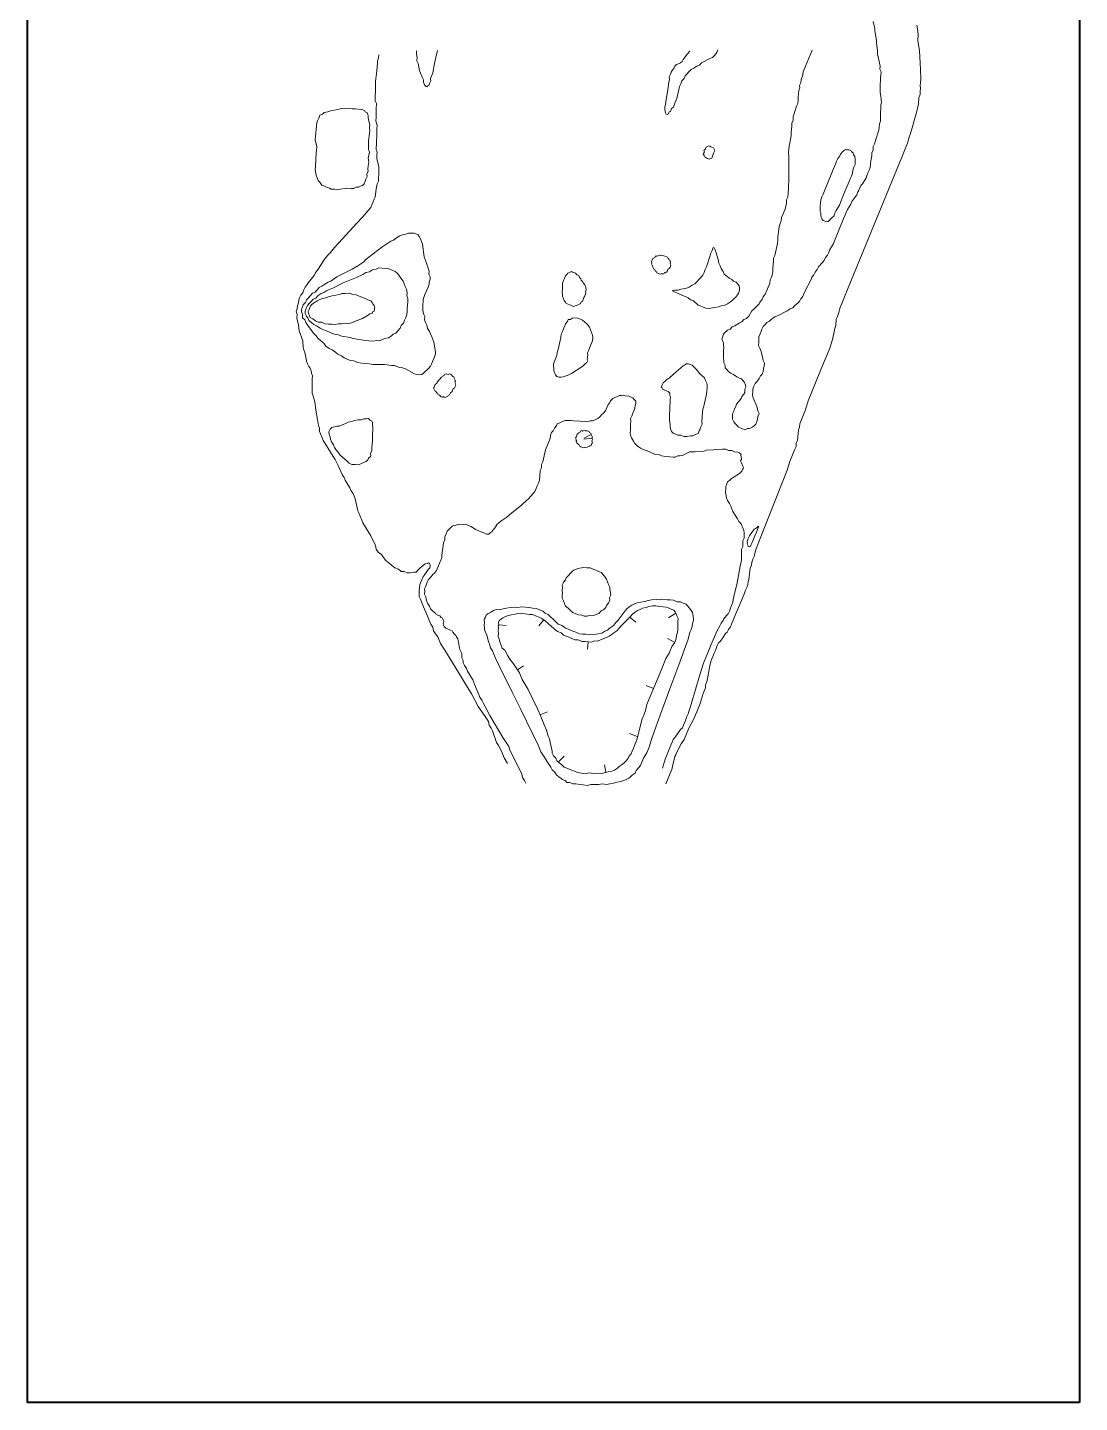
# Model space of a CAD drawing. Header units: millimetres. Extents: x -4 to 26, y -121 to 7.
# Drawn here: x -4.27 to 25.73, y -121.13 to -81.93 of the extents above; entities that cross this region are included whole.
import ezdxf

# ---------------------------------------------------------------- set-up
doc = ezdxf.new("R2010")
doc.units = ezdxf.units.MM
doc.header["$MEASUREMENT"] = 0
doc.layers.add('Layer 1', color=7, linetype='Continuous', lineweight=0)

msp = doc.modelspace()

# ---------------------------------------------------------------- linework, layer by layer
at = {"layer": 'Layer 1', "color": 250, "lineweight": 5, "true_color": 0x231f20}
for p, q in [((11.594, -93.67), (11.825, -93.64)), ((11.605, -93.643), (11.805, -93.538)), ((13.078, -98.882), (12.913, -98.751)), ((14.004, -98.762), (14.215, -98.63)), ((9.374, -98.984), (9.165, -98.961)), ((10.309, -98.994), (10.44, -98.828)), ((11.695, -99.658), (11.718, -99.449)), ((13.982, -99.348), (14.185, -99.463)), ((9.873, -100.129), (9.7, -100.245)), ((13.366, -100.691), (13.581, -100.779)), ((10.553, -101.441), (10.364, -101.52)), ((12.896, -102.062), (13.11, -102.15)), ((11.035, -102.704), (10.878, -102.858)), ((12.183, -102.957), (12.224, -103.162))]:
    msp.add_line(p, q, dxfattribs=at)
at = {"layer": 'Layer 1', "color": 240, "lineweight": 40, "true_color": 0xed1c24}
msp.add_lwpolyline([(25.727, -121.13), (-4.273, -121.13), (-4.273, 7.37), (25.727, 7.37)], close=True, dxfattribs=at)
at = {"layer": 'Layer 1', "color": 250, "lineweight": 5, "true_color": 0x231f20}
for points in [[(21.086, -81.867), (21.106, -81.969), (21.131, -82.136), (21.119, -82.318), (21.165, -82.588), (21.191, -83.131), (21.199, -83.416), (21.193, -83.507), (21.187, -83.598), (21.191, -83.663), (21.185, -83.754), (21.179, -83.845), (21.146, -83.926), (21.133, -84.108), (21.094, -84.28), (20.971, -84.73), (20.899, -84.982), (20.865, -85.062), (20.826, -85.234), (20.76, -85.394), (20.661, -85.635), (19.063, -89.516), (18.964, -89.756), (18.898, -89.917), (18.859, -90.089), (18.825, -90.169), (18.792, -90.249), (18.78, -90.432), (18.747, -90.512), (18.718, -90.657), (18.679, -90.828), (18.607, -91.08), (18.541, -91.241), (18.43, -91.508), (17.99, -92.579), (17.917, -92.831), (17.851, -92.991), (17.785, -93.152), (17.752, -93.232), (17.746, -93.323), (17.713, -93.404), (17.683, -93.704), (17.65, -93.785), (17.643, -93.876), (17.61, -93.956), (17.544, -94.117), (17.478, -94.277), (17.395, -94.556), (16.584, -96.601), (16.485, -96.842), (16.445, -97.013), (16.412, -97.094), (16.379, -97.174), (16.373, -97.265), (16.34, -97.345), (16.299, -97.673), (16.277, -97.726), (16.271, -97.818), (16.238, -97.898), (16.205, -97.978), (16.172, -98.059), (16.105, -98.219), (16.039, -98.38), (15.94, -98.621), (15.874, -98.781), (15.808, -98.942), (15.775, -99.022), (15.715, -99.091), (15.682, -99.171), (15.633, -99.214), (15.54, -99.363), (15.481, -99.433), (15.432, -99.475), (15.399, -99.556), (15.366, -99.636), (15.333, -99.716), (15.311, -99.77), (15.277, -99.85), (15.244, -99.93), (15.211, -100.01), (15.172, -100.182), (15.126, -100.445), (15.098, -100.59), (15.065, -100.67), (15.059, -100.761), (14.993, -100.922), (14.909, -101.201), (14.81, -101.441), (14.711, -101.682), (14.585, -101.912), (14.519, -102.073), (14.453, -102.233), (14.371, -102.356), (14.234, -102.613), (14.212, -102.666), (14.19, -102.72), (14.139, -102.918), (14.1, -103.09), (14.045, -103.223), (13.935, -103.491)], [(18.101, -82.578), (17.914, -83.033), (17.848, -83.194), (17.841, -83.285), (17.786, -83.419), (17.78, -83.51), (17.747, -83.59), (17.752, -83.655), (17.719, -83.735), (17.706, -83.918), (17.7, -84.009), (17.694, -84.1), (17.66, -84.181), (17.566, -84.486), (17.56, -84.577), (17.527, -84.658), (17.52, -84.749), (17.508, -84.932), (17.501, -85.023), (17.445, -85.313), (17.439, -85.404), (17.432, -85.495), (17.442, -85.624), (17.434, -85.871), (17.439, -85.936), (17.437, -86.092), (17.442, -86.156), (17.435, -86.247), (17.428, -86.495), (17.415, -86.677), (17.409, -86.769), (17.376, -86.849), (17.369, -86.94), (17.33, -87.112), (17.231, -87.353), (17.224, -87.444), (17.191, -87.524), (17.158, -87.604), (17.152, -87.696), (17.128, -87.905), (17.122, -87.996), (17.116, -88.088), (17.037, -88.431), (17.004, -88.511), (16.998, -88.602), (16.985, -88.785), (16.979, -88.876), (16.973, -88.968), (16.94, -89.048), (16.907, -89.128), (16.9, -89.22), (16.834, -89.38), (16.768, -89.541), (16.708, -89.61), (16.675, -89.69), (16.615, -89.76), (16.593, -89.813), (16.544, -89.856), (16.436, -89.967), (16.387, -90.01), (16.294, -90.159), (16.234, -90.229), (16.159, -90.26), (16.099, -90.329), (16.023, -90.361), (15.899, -90.435), (15.823, -90.466), (15.764, -90.536), (15.688, -90.567), (15.591, -90.652), (15.579, -90.679), (15.557, -90.732), (15.546, -90.759), (15.524, -90.813), (15.556, -90.888), (15.572, -90.926), (15.576, -90.991), (15.581, -91.055), (15.575, -91.146), (15.578, -91.367), (15.583, -91.431), (15.587, -91.496), (15.619, -91.571), (15.624, -91.636), (15.666, -91.685), (15.709, -91.734), (15.778, -91.793), (15.858, -91.826), (15.954, -91.897), (16.034, -91.93), (16.088, -91.952), (16.13, -92.001), (16.173, -92.05), (16.204, -92.126), (16.209, -92.19), (16.187, -92.244), (16.181, -92.335), (16.159, -92.388), (16.099, -92.458), (16.077, -92.511), (16.006, -92.607), (15.946, -92.676), (15.924, -92.73), (15.891, -92.81), (15.858, -92.89), (15.836, -92.944), (15.83, -93.035), (15.835, -93.1), (15.866, -93.175), (15.909, -93.224), (15.951, -93.273), (15.994, -93.322), (16.047, -93.344), (16.101, -93.366), (16.181, -93.399), (16.256, -93.367), (16.321, -93.363), (16.397, -93.331), (16.445, -93.289), (16.494, -93.246), (16.527, -93.166), (16.549, -93.112), (16.556, -93.021), (16.589, -92.941), (16.557, -92.865), (16.537, -92.763), (16.505, -92.688), (16.442, -92.536), (16.411, -92.461), (16.406, -92.396), (16.412, -92.305), (16.408, -92.24), (16.441, -92.16), (16.474, -92.08), (16.522, -92.037), (16.593, -91.941), (16.626, -91.861), (16.675, -91.819), (16.708, -91.738), (16.715, -91.647), (16.737, -91.593), (16.743, -91.502), (16.711, -91.427), (16.691, -91.324), (16.639, -91.146), (16.607, -91.071), (16.576, -90.995), (16.582, -90.904), (16.578, -90.839), (16.584, -90.748), (16.617, -90.668), (16.65, -90.588), (16.672, -90.534), (16.705, -90.454), (16.754, -90.411), (16.814, -90.342), (16.889, -90.31), (16.949, -90.241), (17.036, -90.183), (17.111, -90.151), (17.387, -90.015), (17.473, -89.956), (17.549, -89.925), (17.609, -89.856), (17.695, -89.797), (17.755, -89.728), (17.777, -89.674), (17.837, -89.605), (17.87, -89.525), (17.903, -89.445), (18.062, -89.135), (18.095, -89.054), (18.155, -88.985), (18.188, -88.905), (18.248, -88.835), (18.281, -88.755), (18.389, -88.643), (18.449, -88.574), (18.482, -88.494), (18.542, -88.425), (18.575, -88.344), (18.608, -88.264), (18.701, -88.114), (19.01, -87.365), (19.109, -87.124), (19.202, -86.975), (19.235, -86.894), (19.376, -86.702), (19.409, -86.622), (19.432, -86.569), (19.487, -86.435), (19.535, -86.392), (19.639, -86.216), (19.672, -86.136), (19.705, -86.056), (19.727, -86.002), (19.76, -85.922), (19.767, -85.83), (19.773, -85.739), (19.801, -85.594), (19.808, -85.503), (19.841, -85.423), (19.847, -85.331), (19.88, -85.251), (19.975, -84.946), (20.008, -84.865), (20.014, -84.774), (20.02, -84.683), (20.053, -84.603), (20.055, -84.447), (20.058, -84.135), (20.08, -84.081), (20.066, -83.888), (20.045, -83.786), (20.047, -83.63), (20.055, -83.383), (20.061, -83.291), (20.067, -83.2), (20.036, -83.124), (20.042, -83.033), (19.965, -82.688), (19.971, -82.597), (19.941, -82.366), (19.937, -82.301), (19.891, -82.032), (19.886, -81.967), (19.845, -81.763)], [(7.181, -83.559), (7.17, -83.586), (7.132, -83.601), (7.121, -83.628), (7.094, -83.617), (7.052, -83.568), (7.02, -83.493), (7.016, -83.428), (6.984, -83.353), (6.937, -83.239), (6.906, -83.164), (6.885, -83.061), (6.865, -82.959), (6.833, -82.884), (6.839, -82.792), (6.819, -82.69), (6.825, -82.599)], [(7.422, -82.594), (7.371, -82.792), (7.332, -82.964), (7.286, -83.227), (7.22, -83.387), (7.225, -83.452), (7.192, -83.532), (7.181, -83.559)], [(15.381, -82.647), (15.37, -82.674), (15.31, -82.743), (15.261, -82.786), (15.186, -82.817), (14.948, -82.939), (14.888, -83.008), (14.813, -83.039), (14.726, -83.098), (14.651, -83.129), (14.591, -83.198), (14.531, -83.268), (14.482, -83.31), (14.449, -83.39), (14.389, -83.46), (14.356, -83.54), (14.323, -83.62), (14.244, -83.963), (14.211, -84.044), (14.178, -84.124), (14.145, -84.204), (14.096, -84.247), (14.063, -84.327), (14.026, -84.343), (14.004, -84.396), (13.966, -84.412), (13.939, -84.401), (13.923, -84.363), (13.908, -84.326), (13.903, -84.261), (13.898, -84.196), (13.92, -84.143), (13.926, -84.052), (14, -83.644), (14.007, -83.553), (14.035, -83.408), (14.03, -83.343), (14.063, -83.263), (14.085, -83.209), (14.107, -83.156), (14.167, -83.087), (14.189, -83.033), (14.238, -82.991), (14.314, -82.959), (14.351, -82.943), (14.4, -82.901), (14.422, -82.847), (14.553, -82.682), (14.613, -82.613)], [(15.414, -82.567), (15.392, -82.621), (15.381, -82.647)], [(9.415, -102.913), (9.325, -102.751), (9.247, -102.562), (9.157, -102.4), (9.099, -102.314), (8.984, -101.985), (8.952, -101.909), (8.894, -101.822), (8.874, -101.72), (8.757, -101.547), (8.582, -101.287), (8.387, -100.925), (7.679, -99.757), (7.504, -99.497), (7.425, -99.308), (7.367, -99.222), (7.309, -99.135), (7.288, -99.033), (7.23, -98.946), (7.104, -98.644), (6.994, -98.38), (6.963, -98.304), (6.931, -98.229), (6.9, -98.153), (6.895, -98.088), (6.901, -97.997), (6.907, -97.906), (6.914, -97.815), (6.936, -97.761), (6.969, -97.681), (7.002, -97.6), (7.062, -97.531), (7.155, -97.382), (7.203, -97.339), (7.214, -97.312), (7.21, -97.248), (7.194, -97.21), (7.167, -97.199), (7.129, -97.215), (7.065, -97.22), (7.016, -97.262), (6.918, -97.347), (6.87, -97.39), (6.81, -97.459), (6.745, -97.464), (6.643, -97.484), (6.552, -97.478), (6.471, -97.445), (6.38, -97.438), (6.311, -97.379), (6.204, -97.334), (6.108, -97.264), (6.038, -97.204), (5.942, -97.133), (5.884, -97.046), (5.826, -96.96), (5.73, -96.889), (5.672, -96.802), (5.651, -96.7), (5.514, -96.425), (5.292, -96.051), (5.261, -95.976), (5.214, -95.863), (5.182, -95.787), (5.151, -95.711), (5.073, -95.367), (5.042, -95.291), (5.01, -95.216), (4.952, -95.129), (4.921, -95.053), (4.847, -94.929), (4.789, -94.842), (4.757, -94.767), (4.699, -94.68), (4.589, -94.416), (4.499, -94.254), (4.441, -94.167), (4.219, -93.794), (4.16, -93.708), (4.129, -93.632), (4.082, -93.519), (4.05, -93.443), (4.056, -93.352), (4.025, -93.276), (4, -93.109), (3.954, -92.84), (3.929, -92.673), (3.908, -92.571), (3.841, -92.355), (3.847, -92.264), (3.842, -92.2), (3.849, -92.108), (3.85, -91.952), (3.856, -91.861), (3.825, -91.786), (3.82, -91.721), (3.789, -91.645), (3.746, -91.597), (3.715, -91.521), (3.683, -91.446), (3.679, -91.381), (3.642, -91.241), (3.59, -91.063), (3.576, -90.869), (3.477, -90.578), (3.452, -90.411), (3.431, -90.309), (3.411, -90.207), (3.417, -90.115), (3.386, -90.04), (3.419, -89.959), (3.425, -89.868), (3.458, -89.788), (3.464, -89.697), (3.486, -89.643), (3.52, -89.563), (3.579, -89.494), (3.612, -89.413), (3.645, -89.333), (3.705, -89.264), (3.727, -89.21), (3.907, -89.002), (3.94, -88.922), (4, -88.853), (4.185, -88.554), (4.245, -88.484), (4.305, -88.415), (4.365, -88.346), (4.485, -88.207), (4.604, -88.069), (5.109, -87.526), (5.278, -87.345), (5.398, -87.206), (5.457, -87.137), (5.517, -87.068), (5.55, -86.988), (5.583, -86.907), (5.616, -86.827), (5.638, -86.773), (5.673, -86.537), (5.701, -86.392), (5.734, -86.312), (5.741, -86.221), (5.747, -86.13), (5.742, -86.065), (5.749, -85.974), (5.744, -85.909), (5.687, -85.667), (5.693, -85.575), (5.7, -85.484), (5.668, -85.409), (5.681, -85.226), (5.689, -84.979), (5.69, -84.823), (5.697, -84.732), (5.66, -84.592), (5.667, -84.5), (5.668, -84.344), (5.674, -84.253), (5.676, -84.097), (5.645, -84.022), (5.646, -83.866), (5.652, -83.775), (5.654, -83.619), (5.649, -83.554), (5.656, -83.463), (5.679, -83.254), (5.686, -83.162), (5.709, -82.953), (5.704, -82.888), (5.737, -82.808), (5.744, -82.717)], [(3.989, -84.623), (3.978, -84.65), (3.971, -84.741), (3.941, -85.042), (3.935, -85.133), (3.976, -85.338), (3.97, -85.429), (3.963, -85.52), (3.938, -85.886), (3.932, -85.977), (3.937, -86.041), (3.957, -86.144), (3.989, -86.219), (4.02, -86.295), (4.063, -86.344), (4.121, -86.43), (4.174, -86.452), (4.255, -86.485), (4.335, -86.518), (4.388, -86.54), (4.48, -86.547), (4.571, -86.553), (4.867, -86.518), (4.958, -86.525), (5.023, -86.52), (5.098, -86.488), (5.163, -86.484), (5.239, -86.452), (5.276, -86.437), (5.325, -86.394), (5.358, -86.314), (5.38, -86.26), (5.413, -86.18), (5.409, -86.115), (5.442, -86.035), (5.437, -85.971), (5.443, -85.879), (5.46, -85.761), (5.44, -85.659), (5.479, -85.487), (5.448, -85.412), (5.449, -85.256), (5.456, -85.165), (5.479, -84.955), (5.486, -84.864), (5.481, -84.799), (5.487, -84.708), (5.451, -84.568), (5.446, -84.503), (5.442, -84.439), (5.41, -84.363), (5.357, -84.341), (5.341, -84.303), (5.261, -84.27), (5.169, -84.264), (5.078, -84.258), (4.987, -84.252), (4.895, -84.245), (4.766, -84.255), (4.675, -84.248), (4.573, -84.269), (4.47, -84.289), (4.368, -84.31), (4.292, -84.341), (4.19, -84.362), (4.141, -84.404), (4.066, -84.436), (4.033, -84.516), (4, -84.596), (3.989, -84.623)], [(15.271, -85.575), (15.26, -85.602), (15.249, -85.629), (15.238, -85.656), (15.2, -85.671), (15.162, -85.687), (15.135, -85.676), (15.109, -85.665), (15.082, -85.654), (15.055, -85.643), (15.039, -85.605), (15.013, -85.594), (15.024, -85.568), (14.997, -85.556), (15.008, -85.53), (15.03, -85.476), (15.014, -85.438), (15.063, -85.396), (15.074, -85.369), (15.085, -85.342), (15.123, -85.327), (15.161, -85.311), (15.187, -85.322), (15.214, -85.333), (15.241, -85.344), (15.294, -85.366), (15.31, -85.404), (15.326, -85.442), (15.304, -85.495), (15.282, -85.549), (15.271, -85.575)], [(19.187, -86.249), (19.154, -86.329), (19.011, -86.677), (18.879, -86.998), (18.786, -87.148), (18.753, -87.228), (18.72, -87.309), (18.671, -87.351), (18.611, -87.42), (18.563, -87.463), (18.525, -87.479), (18.498, -87.468), (18.444, -87.446), (18.418, -87.434), (18.375, -87.386), (18.359, -87.348), (18.355, -87.283), (18.35, -87.219), (18.334, -87.181), (18.33, -87.117), (18.336, -87.025), (18.342, -86.934), (18.348, -86.843), (18.382, -86.762), (18.415, -86.682), (18.492, -86.495), (18.624, -86.174), (18.701, -85.986), (18.767, -85.826), (18.8, -85.745), (18.833, -85.665), (18.893, -85.596), (18.915, -85.542), (18.975, -85.473), (19.024, -85.431), (19.062, -85.415), (19.088, -85.426), (19.153, -85.421), (19.206, -85.443), (19.222, -85.481), (19.276, -85.503), (19.28, -85.567), (19.323, -85.616), (19.328, -85.681), (19.332, -85.745), (19.326, -85.837), (19.293, -85.917), (19.26, -85.997), (19.254, -86.089), (19.221, -86.169), (19.187, -86.249)], [(7.106, -89.443), (7.062, -89.55), (7.039, -89.604), (7.006, -89.684), (7.011, -89.749), (7.005, -89.84), (6.999, -89.931), (7.003, -89.996), (7.024, -90.098), (7.055, -90.174), (7.049, -90.265), (7.08, -90.34), (7.112, -90.416), (7.132, -90.518), (7.191, -90.605), (7.254, -90.756), (7.285, -90.832), (7.317, -90.907), (7.337, -91.009), (7.342, -91.074), (7.362, -91.176), (7.367, -91.241), (7.334, -91.321), (7.312, -91.375), (7.279, -91.455), (7.246, -91.535), (7.224, -91.589), (7.164, -91.658), (7.115, -91.701), (7.066, -91.743), (7.017, -91.786), (6.969, -91.828), (6.904, -91.833), (6.813, -91.827), (6.759, -91.804), (6.503, -91.668), (6.396, -91.623), (6.304, -91.617), (6.197, -91.573), (6.106, -91.567), (5.988, -91.549), (5.897, -91.543), (5.585, -91.54), (5.467, -91.523), (5.376, -91.516), (5.257, -91.499), (5.139, -91.482), (5.032, -91.438), (4.941, -91.431), (4.861, -91.398), (4.754, -91.354), (4.684, -91.294), (4.577, -91.25), (4.508, -91.191), (4.412, -91.12), (4.332, -91.087), (4.236, -91.016), (4.178, -90.929), (4.082, -90.858), (4.012, -90.799), (3.954, -90.712), (3.885, -90.652), (3.726, -90.43), (3.668, -90.344), (3.636, -90.268), (3.567, -90.208), (3.573, -90.117), (3.542, -90.041), (3.537, -89.977), (3.57, -89.897), (3.592, -89.843), (3.652, -89.774), (3.685, -89.694), (3.734, -89.651), (3.793, -89.582), (3.853, -89.512), (3.929, -89.481), (3.989, -89.412), (4.048, -89.342), (4.124, -89.311), (4.211, -89.253), (4.297, -89.194), (4.373, -89.163), (4.546, -89.047), (4.984, -88.82), (5.146, -88.73), (5.232, -88.672), (5.319, -88.614), (5.379, -88.544), (5.465, -88.486), (5.834, -88.2), (5.92, -88.141), (6.007, -88.083), (6.093, -88.025), (6.169, -87.993), (6.255, -87.935), (6.342, -87.877), (6.418, -87.845), (6.52, -87.825), (6.596, -87.793), (6.687, -87.8), (6.751, -87.795), (6.805, -87.817), (6.858, -87.839), (6.901, -87.888), (6.932, -87.963), (6.964, -88.039), (6.995, -88.115), (7.035, -88.475), (7.066, -88.551), (7.098, -88.626), (7.181, -88.88), (7.175, -88.971), (7.206, -89.046), (7.211, -89.111), (7.178, -89.191), (7.183, -89.256), (7.15, -89.336), (7.106, -89.443)], [(14.051, -88.766), (14.04, -88.793), (13.991, -88.835), (13.969, -88.889), (13.92, -88.932), (13.894, -88.921), (13.882, -88.947), (13.845, -88.963), (13.818, -88.952), (13.78, -88.968), (13.753, -88.957), (13.727, -88.946), (13.7, -88.935), (13.673, -88.924), (13.657, -88.886), (13.631, -88.875), (13.615, -88.837), (13.588, -88.826), (13.572, -88.788), (13.541, -88.713), (13.525, -88.675), (13.536, -88.648), (13.52, -88.61), (13.531, -88.584), (13.542, -88.557), (13.553, -88.53), (13.591, -88.514), (13.602, -88.488), (13.64, -88.472), (13.651, -88.445), (13.678, -88.456), (13.716, -88.44), (13.753, -88.425), (13.78, -88.436), (13.818, -88.42), (13.845, -88.431), (13.871, -88.442), (13.898, -88.453), (13.952, -88.475), (13.979, -88.486), (13.994, -88.524), (14.021, -88.535), (14.037, -88.573), (14.064, -88.584), (14.053, -88.61), (14.068, -88.648), (14.057, -88.675), (14.073, -88.713), (14.062, -88.739), (14.051, -88.766)], [(15.11, -88.702), (15.121, -88.675), (15.216, -88.37), (15.249, -88.289), (15.26, -88.262), (15.282, -88.209), (15.309, -88.22), (15.324, -88.258), (15.356, -88.333), (15.424, -88.549), (15.444, -88.651), (15.476, -88.727), (15.507, -88.802), (15.565, -88.889), (15.597, -88.965), (15.666, -89.024), (15.735, -89.084), (15.816, -89.117), (15.858, -89.166), (15.938, -89.199), (15.981, -89.248), (16.023, -89.297), (16.028, -89.361), (16.033, -89.426), (16, -89.506), (15.978, -89.56), (15.918, -89.629), (15.869, -89.671), (15.82, -89.714), (15.772, -89.756), (15.685, -89.815), (15.609, -89.846), (15.507, -89.867), (15.432, -89.898), (15.329, -89.919), (15.265, -89.923), (15.162, -89.944), (15.071, -89.937), (14.991, -89.904), (14.91, -89.871), (14.857, -89.849), (14.718, -89.73), (14.638, -89.697), (14.569, -89.637), (14.489, -89.604), (14.408, -89.571), (14.194, -89.482), (14.141, -89.46), (14.125, -89.423), (14.152, -89.434), (14.189, -89.418), (14.281, -89.424), (14.356, -89.393), (14.421, -89.388), (14.523, -89.368), (14.599, -89.336), (14.685, -89.278), (14.761, -89.246), (14.821, -89.177), (14.881, -89.108), (14.929, -89.065), (14.989, -88.996), (15.022, -88.916), (15.055, -88.835), (15.088, -88.755), (15.11, -88.702)], [(6.457, -90.334), (6.446, -90.361), (6.386, -90.43), (6.353, -90.51), (6.293, -90.58), (6.233, -90.649), (6.158, -90.68), (6.109, -90.723), (6.023, -90.781), (5.92, -90.802), (5.845, -90.833), (5.769, -90.865), (5.678, -90.858), (5.575, -90.879), (5.457, -90.862), (5.366, -90.855), (5.248, -90.838), (5.13, -90.821), (5.012, -90.803), (4.932, -90.77), (4.695, -90.736), (4.588, -90.692), (4.47, -90.674), (4.363, -90.63), (4.256, -90.586), (4.149, -90.542), (4.069, -90.509), (3.973, -90.438), (3.893, -90.405), (3.823, -90.345), (3.754, -90.285), (3.723, -90.21), (3.68, -90.161), (3.649, -90.085), (3.644, -90.021), (3.655, -89.994), (3.688, -89.914), (3.71, -89.86), (3.77, -89.791), (3.819, -89.749), (3.878, -89.679), (3.954, -89.648), (4.014, -89.579), (4.1, -89.52), (4.176, -89.489), (4.263, -89.431), (4.451, -89.352), (4.727, -89.215), (5.105, -89.057), (5.294, -88.979), (5.38, -88.921), (5.483, -88.9), (5.569, -88.842), (5.671, -88.821), (5.747, -88.79), (5.838, -88.796), (5.93, -88.802), (5.994, -88.798), (6.074, -88.831), (6.128, -88.853), (6.208, -88.886), (6.278, -88.946), (6.32, -88.994), (6.378, -89.081), (6.437, -89.168), (6.468, -89.243), (6.5, -89.319), (6.531, -89.394), (6.551, -89.497), (6.545, -89.588), (6.577, -89.664), (6.57, -89.755), (6.564, -89.846), (6.558, -89.937), (6.551, -90.029), (6.545, -90.12), (6.512, -90.2), (6.479, -90.281), (6.457, -90.334)], [(11.586, -89.66), (11.575, -89.687), (11.553, -89.741), (11.515, -89.756), (11.493, -89.81), (11.455, -89.826), (11.417, -89.841), (11.38, -89.857), (11.342, -89.873), (11.304, -89.889), (11.25, -89.867), (11.197, -89.845), (11.143, -89.823), (11.09, -89.8), (11.074, -89.763), (11.032, -89.714), (11.016, -89.676), (11, -89.638), (10.984, -89.601), (10.98, -89.536), (10.975, -89.471), (10.981, -89.38), (10.988, -89.289), (10.983, -89.224), (11.005, -89.171), (11.016, -89.144), (11.038, -89.091), (11.06, -89.037), (11.071, -89.01), (11.12, -88.968), (11.131, -88.941), (11.169, -88.925), (11.206, -88.909), (11.244, -88.894), (11.271, -88.905), (11.298, -88.916), (11.351, -88.938), (11.394, -88.987), (11.447, -89.009), (11.463, -89.046), (11.505, -89.095), (11.521, -89.133), (11.564, -89.182), (11.579, -89.22), (11.622, -89.268), (11.638, -89.306), (11.653, -89.344), (11.658, -89.409), (11.636, -89.462), (11.652, -89.5), (11.63, -89.553), (11.608, -89.607), (11.597, -89.634), (11.586, -89.66)], [(5.616, -90.019), (5.579, -90.035), (5.557, -90.089), (5.492, -90.093), (5.443, -90.136), (5.281, -90.226), (5.206, -90.257), (5.13, -90.288), (5.054, -90.32), (4.979, -90.351), (4.877, -90.372), (4.785, -90.366), (4.683, -90.386), (4.592, -90.38), (4.489, -90.4), (4.398, -90.394), (4.307, -90.388), (4.215, -90.381), (4.108, -90.337), (4.017, -90.331), (3.937, -90.298), (3.867, -90.238), (3.787, -90.205), (3.756, -90.13), (3.74, -90.092), (3.735, -90.027), (3.757, -89.974), (3.779, -89.92), (3.801, -89.867), (3.85, -89.824), (3.899, -89.782), (3.986, -89.723), (4.061, -89.692), (4.137, -89.66), (4.239, -89.64), (4.315, -89.608), (4.417, -89.588), (4.519, -89.568), (4.621, -89.547), (4.697, -89.516), (4.788, -89.522), (4.917, -89.512), (4.998, -89.545), (5.089, -89.552), (5.169, -89.585), (5.276, -89.629), (5.357, -89.662), (5.437, -89.695), (5.517, -89.728), (5.56, -89.777), (5.575, -89.815), (5.618, -89.863), (5.634, -89.901), (5.623, -89.928), (5.627, -89.993), (5.616, -90.019)], [(11.754, -91.076), (11.721, -91.156), (11.699, -91.209), (11.704, -91.274), (11.687, -91.392), (11.702, -91.43), (11.68, -91.483), (11.631, -91.526), (11.583, -91.568), (11.534, -91.611), (11.236, -91.801), (11.161, -91.833), (11.085, -91.864), (11.01, -91.896), (10.945, -91.9), (10.881, -91.905), (10.854, -91.894), (10.827, -91.883), (10.785, -91.834), (10.769, -91.797), (10.737, -91.721), (10.733, -91.656), (10.728, -91.592), (10.723, -91.527), (10.745, -91.474), (10.822, -91.287), (10.829, -91.195), (10.862, -91.115), (10.94, -90.772), (10.947, -90.68), (10.98, -90.6), (11.013, -90.52), (11.046, -90.44), (11.068, -90.386), (11.128, -90.317), (11.15, -90.263), (11.214, -90.259), (11.263, -90.216), (11.328, -90.211), (11.419, -90.218), (11.499, -90.251), (11.553, -90.273), (11.622, -90.333), (11.691, -90.392), (11.75, -90.479), (11.781, -90.554), (11.812, -90.63), (11.844, -90.706), (11.849, -90.77), (11.842, -90.861), (11.82, -90.915), (11.787, -90.995), (11.754, -91.076)], [(14.885, -93.429), (14.874, -93.456), (14.852, -93.509), (14.777, -93.541), (14.701, -93.572), (14.637, -93.577), (14.534, -93.597), (14.443, -93.591), (14.363, -93.558), (14.271, -93.552), (14.218, -93.53), (14.138, -93.497), (14.095, -93.448), (14.064, -93.372), (14.059, -93.308), (14.054, -93.243), (14.034, -93.141), (14.035, -92.985), (14.048, -92.802), (14.056, -92.555), (14.062, -92.464), (14.046, -92.426), (14.042, -92.362), (13.999, -92.313), (13.946, -92.291), (13.919, -92.28), (13.865, -92.258), (13.839, -92.247), (13.823, -92.209), (13.796, -92.198), (13.807, -92.171), (13.829, -92.118), (13.851, -92.064), (13.9, -92.022), (13.949, -91.979), (14.035, -91.921), (14.23, -91.751), (14.426, -91.581), (14.463, -91.565), (14.512, -91.523), (14.577, -91.518), (14.63, -91.54), (14.684, -91.562), (14.726, -91.611), (14.796, -91.671), (14.896, -91.806), (14.966, -91.866), (15.035, -91.926), (15.066, -92.001), (15.098, -92.077), (15.114, -92.114), (15.107, -92.206), (15.101, -92.297), (15.095, -92.388), (15.016, -92.732), (14.983, -92.812), (14.977, -92.903), (14.958, -93.177), (14.963, -93.242), (14.929, -93.322), (14.896, -93.402), (14.885, -93.429)], [(7.916, -92.187), (7.905, -92.214), (7.868, -92.229), (7.834, -92.31), (7.786, -92.352), (7.764, -92.406), (7.726, -92.421), (7.715, -92.448), (7.677, -92.464), (7.639, -92.48), (7.613, -92.469), (7.586, -92.458), (7.548, -92.473), (7.521, -92.462), (7.479, -92.414), (7.452, -92.403), (7.425, -92.392), (7.409, -92.354), (7.367, -92.305), (7.34, -92.294), (7.324, -92.256), (7.309, -92.218), (7.32, -92.192), (7.331, -92.165), (7.342, -92.138), (7.353, -92.111), (7.402, -92.069), (7.413, -92.042), (7.532, -91.904), (7.57, -91.888), (7.581, -91.861), (7.619, -91.845), (7.63, -91.819), (7.668, -91.803), (7.721, -91.825), (7.759, -91.809), (7.786, -91.82), (7.812, -91.831), (7.855, -91.88), (7.882, -91.891), (7.897, -91.929), (7.913, -91.967), (7.929, -92.004), (7.918, -92.031), (7.934, -92.069), (7.923, -92.096), (7.938, -92.133), (7.916, -92.187)], [(13.837, -103.044), (13.91, -102.792), (13.976, -102.632), (14.009, -102.551), (14.042, -102.471), (14.075, -102.391), (14.108, -102.31), (14.141, -102.23), (14.201, -102.161), (14.353, -101.942), (14.402, -101.9), (14.435, -101.819), (14.468, -101.739), (14.501, -101.659), (14.534, -101.578), (14.568, -101.498), (14.651, -101.219), (14.901, -100.384), (15.007, -100.051), (15.073, -99.891), (15.139, -99.73), (15.216, -99.543), (15.315, -99.302), (15.381, -99.142), (15.474, -98.992), (15.507, -98.912), (15.567, -98.842), (15.589, -98.789), (15.66, -98.693), (15.709, -98.65), (15.742, -98.57), (15.775, -98.49), (15.808, -98.41), (15.841, -98.329), (15.847, -98.238), (15.887, -98.066), (15.959, -97.814), (16.005, -97.552), (16.05, -97.289), (16.09, -97.117), (16.085, -97.053), (16.093, -96.806), (16.126, -96.725), (16.127, -96.569), (16.16, -96.489), (16.167, -96.398), (16.162, -96.333), (16.157, -96.269), (16.126, -96.193), (16.11, -96.155), (16.079, -96.08), (16.009, -96.02), (15.978, -95.944), (15.846, -95.734), (15.783, -95.582), (15.751, -95.507), (15.693, -95.42), (15.661, -95.345), (15.641, -95.242), (15.636, -95.178), (15.643, -95.087), (15.638, -95.022), (15.671, -94.942), (15.693, -94.888), (15.742, -94.846), (15.791, -94.803), (15.877, -94.745), (16.001, -94.671), (16.05, -94.628), (16.099, -94.586), (16.121, -94.532), (16.132, -94.506), (16.143, -94.479), (16.127, -94.441), (16.08, -94.328), (16.064, -94.29), (16.086, -94.236), (16.082, -94.172), (16.066, -94.134), (16.077, -94.107), (16.035, -94.059), (15.981, -94.037), (15.89, -94.03), (15.809, -93.997), (15.718, -93.991), (15.638, -93.958), (15.547, -93.952), (15.444, -93.972), (15.353, -93.966), (15.288, -93.97), (15.095, -93.985), (15.019, -94.016), (14.761, -94.035), (14.67, -94.029), (14.605, -94.033), (14.567, -94.049), (14.53, -94.065), (14.405, -94.139), (14.341, -94.144), (14.276, -94.148), (14.201, -94.18), (14.136, -94.185), (14.045, -94.178), (13.927, -94.161), (13.809, -94.144), (13.728, -94.111), (13.61, -94.093), (13.503, -94.049), (13.396, -94.005), (13.289, -93.961), (13.209, -93.928), (13.113, -93.857), (13.044, -93.797), (13.012, -93.722), (12.954, -93.635), (12.922, -93.56), (12.918, -93.495), (12.924, -93.404), (12.919, -93.339), (12.925, -93.248), (12.932, -93.157), (12.927, -93.092), (12.96, -93.012), (12.993, -92.931), (13.048, -92.798), (13.055, -92.706), (13.077, -92.653), (13.072, -92.588), (13.029, -92.54), (12.987, -92.491), (12.96, -92.48), (12.907, -92.458), (12.853, -92.436), (12.789, -92.44), (12.735, -92.418), (12.67, -92.423), (12.606, -92.428), (12.53, -92.459), (12.493, -92.475), (12.417, -92.506), (12.357, -92.576), (12.335, -92.629), (12.275, -92.699), (12.209, -92.859), (12.149, -92.928), (12.101, -92.971), (12.041, -93.04), (11.992, -93.083), (11.916, -93.114), (11.841, -93.146), (11.776, -93.15), (11.674, -93.171), (11.583, -93.164), (11.491, -93.158), (11.309, -93.146), (11.217, -93.139), (11.126, -93.133), (11.062, -93.138), (10.986, -93.169), (10.91, -93.201), (10.835, -93.232), (10.813, -93.286), (10.753, -93.355), (10.72, -93.435), (10.671, -93.478), (10.638, -93.558), (10.632, -93.649), (10.566, -93.81), (10.5, -93.97), (10.46, -94.142), (10.421, -94.314), (10.388, -94.394), (10.382, -94.485), (10.349, -94.566), (10.33, -94.839), (10.297, -94.92), (10.264, -95), (10.23, -95.08), (10.197, -95.161), (10.138, -95.23), (10.078, -95.299), (10.018, -95.368), (9.969, -95.411), (9.823, -95.538), (9.676, -95.666), (9.541, -95.767), (9.395, -95.894), (9.221, -96.011), (9.173, -96.053), (9.124, -96.096), (9.042, -96.218), (8.993, -96.261), (8.971, -96.314), (8.933, -96.33), (8.885, -96.373), (8.82, -96.377), (8.793, -96.366), (8.74, -96.344), (8.686, -96.322), (8.552, -96.267), (8.499, -96.245), (8.376, -96.163), (8.296, -96.13), (8.216, -96.097), (8.151, -96.102), (8.06, -96.096), (7.995, -96.1), (7.92, -96.132), (7.855, -96.136), (7.806, -96.179), (7.746, -96.248), (7.698, -96.291), (7.665, -96.371), (7.632, -96.451), (7.625, -96.543), (7.592, -96.623), (7.54, -96.977), (7.545, -97.042), (7.512, -97.122), (7.479, -97.202), (7.446, -97.282), (7.413, -97.363), (7.391, -97.416), (7.331, -97.486), (7.282, -97.528), (7.211, -97.624), (7.162, -97.667), (7.129, -97.747), (7.107, -97.8), (7.096, -97.827)], [(5.505, -94.167), (5.456, -94.21), (5.434, -94.263), (5.385, -94.306), (5.31, -94.337), (5.234, -94.369), (5.158, -94.4), (5.067, -94.394), (4.976, -94.388), (4.896, -94.355), (4.853, -94.306), (4.784, -94.246), (4.714, -94.186), (4.645, -94.126), (4.587, -94.04), (4.544, -93.991), (4.486, -93.904), (4.455, -93.829), (4.396, -93.742), (4.365, -93.667), (4.36, -93.602), (4.329, -93.527), (4.324, -93.462), (4.346, -93.408), (4.357, -93.382), (4.406, -93.339), (4.444, -93.323), (4.546, -93.303), (4.611, -93.298), (4.686, -93.267), (4.799, -93.22), (4.875, -93.188), (4.977, -93.168), (5.053, -93.136), (5.155, -93.116), (5.247, -93.122), (5.322, -93.09), (5.387, -93.086), (5.451, -93.081), (5.494, -93.13), (5.547, -93.152), (5.563, -93.19), (5.568, -93.254), (5.572, -93.319), (5.577, -93.383), (5.565, -93.566), (5.563, -93.722), (5.557, -93.813), (5.55, -93.904), (5.544, -93.996), (5.511, -94.076), (5.516, -94.14), (5.505, -94.167)], [(11.358, -93.635), (11.373, -93.673), (11.362, -93.7), (11.389, -93.711), (11.378, -93.737), (11.394, -93.775), (11.436, -93.824), (11.463, -93.835), (11.479, -93.873), (11.506, -93.884), (11.532, -93.895), (11.559, -93.906), (11.586, -93.917), (11.624, -93.901), (11.65, -93.912), (11.688, -93.896), (11.726, -93.881), (11.764, -93.865), (11.775, -93.838), (11.802, -93.849), (11.813, -93.822), (11.824, -93.796), (11.835, -93.769), (11.819, -93.731), (11.841, -93.678), (11.825, -93.64), (11.836, -93.613), (11.805, -93.538), (11.789, -93.5), (11.762, -93.489), (11.746, -93.451), (11.72, -93.44), (11.693, -93.429), (11.628, -93.434), (11.602, -93.423), (11.564, -93.438), (11.537, -93.427), (11.499, -93.443), (11.488, -93.47), (11.45, -93.486), (11.402, -93.528), (11.38, -93.582), (11.369, -93.608), (11.358, -93.635)], [(16.512, -96.321), (16.468, -96.428), (16.39, -96.615), (16.368, -96.669), (16.346, -96.722), (16.309, -96.738), (16.282, -96.727), (16.266, -96.689), (16.25, -96.651), (16.261, -96.625), (16.246, -96.587), (16.257, -96.56), (16.268, -96.533), (16.279, -96.506), (16.29, -96.48), (16.312, -96.426), (16.383, -96.33), (16.453, -96.234), (16.491, -96.218), (16.54, -96.176), (16.551, -96.149), (16.578, -96.16), (16.567, -96.187), (16.545, -96.24), (16.512, -96.321)], [(10.999, -97.775), (10.977, -97.829), (10.981, -97.893), (10.975, -97.985), (10.98, -98.049), (10.974, -98.14), (10.978, -98.205), (11.01, -98.281), (11.041, -98.356), (11.073, -98.432), (11.142, -98.491), (11.211, -98.551), (11.281, -98.611), (11.361, -98.644), (11.441, -98.677), (11.532, -98.684), (11.613, -98.717), (11.677, -98.712), (11.78, -98.691), (11.871, -98.698), (11.946, -98.666), (12.022, -98.635), (12.082, -98.565), (12.157, -98.534), (12.217, -98.465), (12.239, -98.411), (12.299, -98.342), (12.332, -98.262), (12.327, -98.197), (12.36, -98.117), (12.356, -98.052), (12.335, -97.95), (12.331, -97.885), (12.299, -97.81), (12.268, -97.734), (12.236, -97.659), (12.178, -97.572), (12.135, -97.523), (12.093, -97.475), (12.013, -97.441), (11.932, -97.408), (11.879, -97.386), (11.772, -97.342), (11.68, -97.336), (11.589, -97.33), (11.525, -97.334), (11.422, -97.355), (11.384, -97.371), (11.309, -97.402), (11.26, -97.445), (11.211, -97.487), (11.151, -97.556), (11.092, -97.626), (11.07, -97.679), (11.01, -97.748), (10.999, -97.775)], [(7.096, -97.827), (7.074, -97.881), (7.052, -97.934), (7.057, -97.999), (7.051, -98.09), (7.082, -98.166), (7.103, -98.268), (7.134, -98.344), (7.192, -98.43), (7.224, -98.506), (7.266, -98.554), (7.336, -98.614), (7.362, -98.625), (7.378, -98.663), (7.458, -98.696), (7.485, -98.707), (7.528, -98.756), (7.554, -98.767), (7.57, -98.805), (7.586, -98.843), (7.602, -98.88), (7.591, -98.907), (7.58, -98.934), (7.595, -98.972), (7.611, -99.009), (7.654, -99.058), (7.68, -99.069), (7.707, -99.08), (7.761, -99.102), (7.787, -99.113), (7.841, -99.135), (7.857, -99.173), (7.899, -99.222), (7.942, -99.271), (7.957, -99.308), (8, -99.357), (8.005, -99.422), (8.02, -99.46), (8.025, -99.524), (8.041, -99.562), (8.046, -99.626), (8.061, -99.664), (8.093, -99.74), (8.109, -99.778), (8.118, -99.907), (8.149, -99.982), (8.154, -100.047), (8.186, -100.122), (8.244, -100.209), (8.275, -100.284), (8.423, -100.533), (8.455, -100.609), (8.486, -100.684), (8.597, -100.949), (8.628, -101.024), (8.686, -101.111), (8.718, -101.187), (8.823, -101.386), (8.913, -101.549), (9.283, -102.17), (9.399, -102.344), (9.458, -102.43), (9.478, -102.532), (9.568, -102.695), (9.736, -103.045), (9.826, -103.208), (9.847, -103.31), (9.905, -103.397), (9.936, -103.472)], [(8.763, -98.795), (8.752, -98.822), (8.757, -98.887), (8.751, -98.978), (8.756, -99.042), (8.76, -99.107), (8.823, -99.258), (8.875, -99.436), (8.907, -99.512), (8.927, -99.614), (8.985, -99.7), (9.064, -99.889), (9.201, -100.165), (9.554, -100.905), (9.796, -101.38), (10.286, -102.395), (10.364, -102.584), (10.423, -102.671), (10.481, -102.758), (10.539, -102.844), (10.597, -102.931), (10.656, -103.017), (10.687, -103.093), (10.756, -103.153), (10.815, -103.239), (10.884, -103.299), (10.98, -103.37), (11.06, -103.403), (11.103, -103.452), (11.194, -103.458), (11.274, -103.491), (11.366, -103.497), (11.484, -103.515), (11.575, -103.521), (11.693, -103.538), (11.795, -103.518), (12.016, -103.515), (12.118, -103.494), (12.236, -103.512), (12.338, -103.491), (12.441, -103.471), (12.543, -103.45), (12.645, -103.43), (12.721, -103.398), (12.797, -103.367), (12.872, -103.335), (12.921, -103.293), (12.97, -103.25), (13.056, -103.192), (13.089, -103.112), (13.149, -103.042), (13.209, -102.973), (13.231, -102.92), (13.297, -102.759), (13.39, -102.61), (13.456, -102.449), (13.529, -102.197), (13.81, -101.437), (14.048, -100.783), (14.297, -100.103), (14.568, -99.37), (14.618, -99.171), (14.651, -99.091), (14.684, -99.011), (14.69, -98.92), (14.723, -98.839), (14.719, -98.775), (14.698, -98.672), (14.693, -98.608), (14.635, -98.521), (14.593, -98.473), (14.55, -98.424), (14.508, -98.375), (14.427, -98.342), (14.347, -98.309), (14.256, -98.302), (14.149, -98.258), (14.057, -98.252), (13.966, -98.246), (13.848, -98.229), (13.746, -98.249), (13.654, -98.243), (13.525, -98.252), (13.423, -98.273), (13.321, -98.293), (13.218, -98.314), (13.116, -98.334), (13.041, -98.365), (12.965, -98.397), (12.878, -98.455), (12.83, -98.498), (12.77, -98.567), (12.71, -98.636), (12.568, -98.828), (12.508, -98.898), (12.449, -98.967), (12.4, -99.009), (12.313, -99.068), (12.264, -99.11), (12.189, -99.142), (12.102, -99.2), (12, -99.22), (11.935, -99.225), (11.833, -99.245), (11.742, -99.239), (11.651, -99.233), (11.559, -99.227), (11.468, -99.22), (11.361, -99.176), (11.281, -99.143), (11.174, -99.099), (11.066, -99.055), (10.97, -98.984), (10.863, -98.94), (10.794, -98.88), (10.571, -98.663), (10.49, -98.63), (10.421, -98.57), (10.314, -98.526), (10.234, -98.493), (10.142, -98.487), (10.024, -98.469), (9.933, -98.463), (9.815, -98.446), (9.713, -98.466), (9.621, -98.46), (9.492, -98.469), (9.39, -98.49), (9.288, -98.51), (9.185, -98.531), (9.094, -98.525), (9.018, -98.556), (8.932, -98.614), (8.856, -98.646), (8.807, -98.688), (8.785, -98.742), (8.763, -98.795)], [(9.165, -98.961), (9.154, -98.987), (9.159, -99.052), (9.152, -99.143), (9.157, -99.208), (9.151, -99.299), (9.182, -99.375), (9.203, -99.477), (9.234, -99.552), (9.266, -99.628), (9.335, -99.688), (9.425, -99.85), (9.483, -99.937), (9.584, -100.072), (9.642, -100.159), (9.758, -100.332), (9.837, -100.521), (10.001, -100.807), (10.138, -101.083), (10.275, -101.358), (10.353, -101.547), (10.385, -101.623), (10.464, -101.811), (10.527, -101.963), (10.579, -102.14), (10.61, -102.216), (10.63, -102.318), (10.687, -102.561), (10.692, -102.625), (10.723, -102.701), (10.793, -102.761), (10.824, -102.836), (10.893, -102.896), (10.963, -102.956), (11.032, -103.016), (11.139, -103.06), (11.219, -103.093), (11.326, -103.137), (11.407, -103.17), (11.525, -103.187), (11.643, -103.205), (11.745, -103.184), (11.863, -103.201), (11.992, -103.192), (12.083, -103.198), (12.186, -103.178), (12.288, -103.157), (12.39, -103.137), (12.466, -103.105), (12.553, -103.047), (12.601, -103.005), (12.688, -102.946), (12.737, -102.904), (12.797, -102.835), (12.856, -102.765), (12.878, -102.712), (12.938, -102.643), (12.971, -102.562), (13.004, -102.482), (13.037, -102.402), (13.104, -102.241), (13.255, -101.646), (13.321, -101.486), (13.354, -101.405), (13.393, -101.234), (13.459, -101.073), (13.691, -100.511), (13.823, -100.19), (13.933, -99.922), (14.026, -99.773), (14.114, -99.559), (14.174, -99.489), (14.207, -99.409), (14.229, -99.356), (14.235, -99.264), (14.268, -99.184), (14.275, -99.093), (14.27, -99.028), (14.276, -98.937), (14.272, -98.872), (14.278, -98.781), (14.246, -98.705), (14.215, -98.63), (14.199, -98.592), (14.157, -98.543), (14.103, -98.521), (14.023, -98.488), (13.943, -98.455), (13.851, -98.449), (13.76, -98.443), (13.642, -98.425), (13.551, -98.419), (13.448, -98.439), (13.373, -98.471), (13.27, -98.491), (13.195, -98.523), (13.119, -98.554), (13.033, -98.613), (12.984, -98.655), (12.924, -98.724), (12.658, -98.99), (12.598, -99.06), (12.538, -99.129), (12.452, -99.187), (12.403, -99.23), (12.316, -99.288), (12.241, -99.319), (12.165, -99.351), (12.052, -99.398), (11.976, -99.43), (11.885, -99.423), (11.81, -99.455), (11.718, -99.449), (11.627, -99.442), (11.536, -99.436), (11.429, -99.392), (11.337, -99.386), (11.23, -99.342), (11.123, -99.297), (11.016, -99.253), (10.947, -99.194), (10.84, -99.149), (10.744, -99.079), (10.493, -98.85), (10.397, -98.78), (10.317, -98.746), (10.21, -98.702), (10.13, -98.669), (10.039, -98.663), (9.92, -98.646), (9.829, -98.639), (9.738, -98.633), (9.636, -98.654), (9.533, -98.674), (9.431, -98.695), (9.355, -98.726), (9.28, -98.758), (9.231, -98.8), (9.182, -98.843), (9.16, -98.896), (9.165, -98.961)]]:
    msp.add_lwpolyline(points, dxfattribs=at)

doc.saveas('drawing.dxf')
